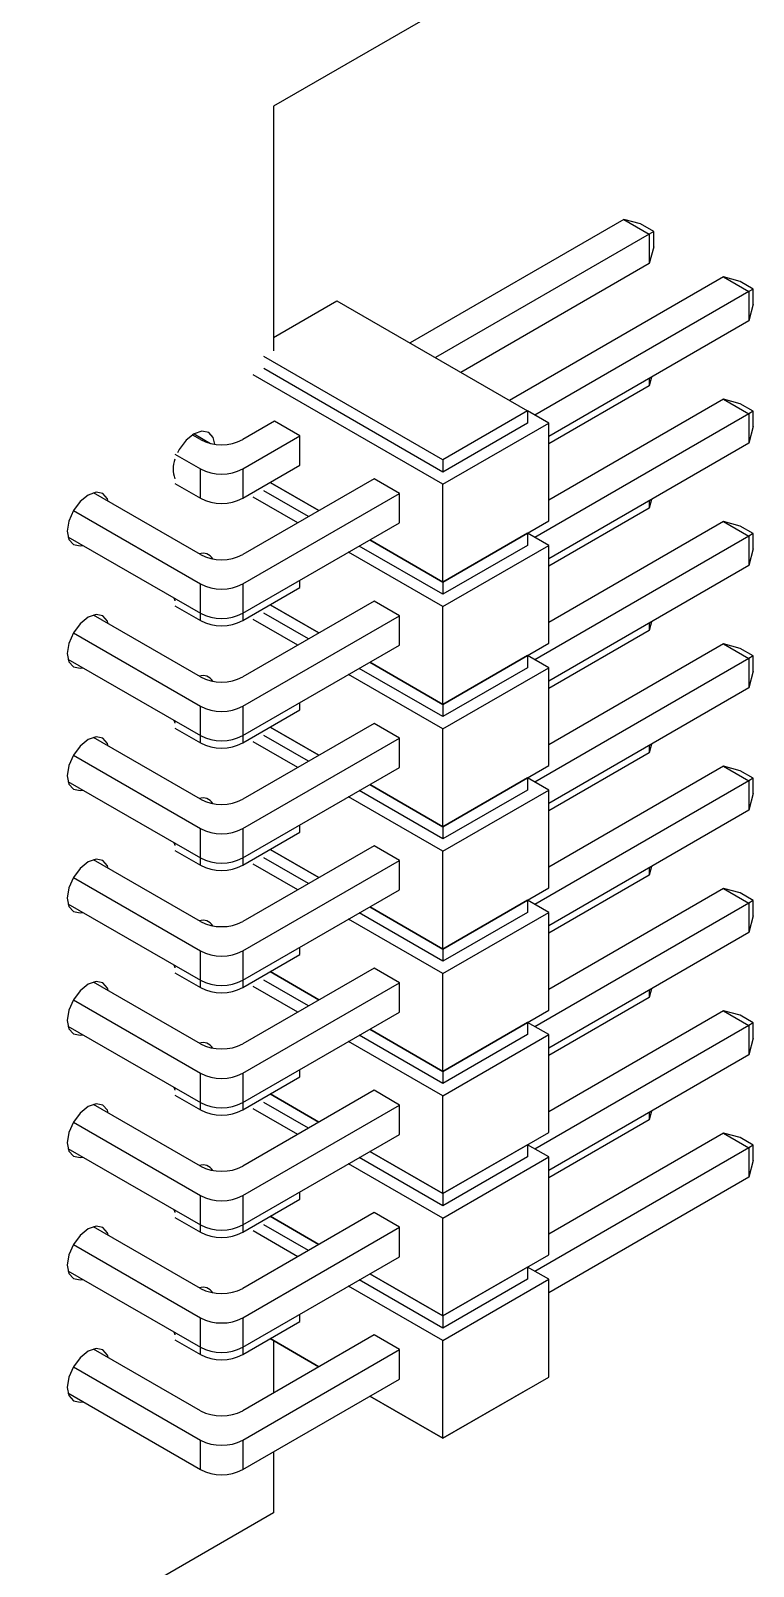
# Model space of a CAD drawing. Extents: x 399 to 630, y 430 to 560.
# Drawn here: x 418.29 to 430.55, y 455.54 to 481.58 of the extents above; entities that cross this region are included whole.
import ezdxf

# ---------------------------------------------------------------- set-up
doc = ezdxf.new("R2010")
doc.units = 0
doc.layers.get('0').update_dxf_attribs({"linetype": 'CONTINUOUS'})

msp = doc.modelspace()

# ---------------------------------------------------------------- linework, layer by layer
at = {"color": 7, "linetype": 'CONTINUOUS'}
for p, q in [((428.696, 483.928), (422.41, 480.299)), ((422.41, 480.299), (422.41, 476.151)), ((428.355, 478.38), (424.727, 476.286)), ((428.355, 478.38), (428.786, 478.131)), ((428.638, 478.304), (428.355, 478.38)), ((428.862, 478.175), (428.638, 478.304)), ((428.786, 478.131), (425.158, 476.037)), ((428.862, 478.175), (428.786, 478.131)), ((428.786, 478.131), (428.786, 477.634)), ((428.862, 477.917), (428.862, 478.175)), ((428.862, 477.917), (428.786, 477.634)), ((428.786, 477.634), (425.589, 475.788)), ((430.043, 477.406), (426.415, 475.311)), ((430.043, 477.406), (430.474, 477.157)), ((430.326, 477.33), (430.043, 477.406)), ((430.55, 477.201), (430.326, 477.33)), ((422.41, 476.379), (423.487, 477.001)), ((423.487, 477.001), (426.72, 475.135)), ((430.474, 477.157), (426.846, 475.062)), ((430.55, 477.201), (430.474, 477.157)), ((430.474, 477.157), (430.474, 476.659)), ((430.55, 476.942), (430.55, 477.201)), ((430.55, 476.942), (430.474, 476.659)), ((430.474, 476.659), (427.079, 474.699)), ((425.283, 474.306), (422.248, 476.058)), ((425.283, 473.891), (422.068, 475.747)), ((425.283, 474.098), (422.248, 475.851)), ((428.825, 475.707), (428.786, 475.56)), ((428.786, 475.56), (427.079, 474.575)), ((428.786, 475.684), (428.786, 475.56)), ((430.043, 475.332), (427.079, 473.621)), ((430.043, 475.332), (430.474, 475.083)), ((430.326, 475.256), (430.043, 475.332)), ((430.55, 475.127), (430.326, 475.256)), ((422.428, 474.959), (421.889, 474.648)), ((422.859, 474.71), (422.428, 474.959)), ((426.72, 475.135), (425.283, 474.306)), ((425.283, 473.891), (427.079, 474.928)), ((426.72, 474.928), (425.283, 474.098)), ((427.079, 474.928), (426.72, 475.135)), ((426.72, 475.135), (426.72, 474.928)), ((430.474, 475.083), (426.846, 472.988)), ((427.079, 473.269), (427.079, 474.928)), ((430.55, 475.127), (430.474, 475.083)), ((430.474, 475.083), (430.474, 474.585)), ((430.55, 474.868), (430.55, 475.127)), ((421.17, 474.648), (421.034, 474.727)), ((421.063, 474.745), (421.345, 474.582)), ((421.889, 474.15), (422.859, 474.71)), ((422.859, 474.212), (422.859, 474.71)), ((430.55, 474.868), (430.474, 474.585)), ((420.739, 474.399), (421.17, 474.15)), ((430.474, 474.585), (427.079, 472.625)), ((421.17, 473.652), (421.17, 474.15)), ((421.889, 473.652), (422.859, 474.212)), ((421.889, 474.15), (421.889, 473.652)), ((425.283, 474.306), (425.283, 474.098)), ((420.739, 473.901), (421.17, 473.652)), ((424.116, 473.984), (421.889, 472.698)), ((423.182, 473.445), (422.356, 473.922)), ((422.356, 473.922), (423.182, 473.445)), ((424.547, 473.735), (424.116, 473.984)), ((425.283, 472.232), (425.283, 473.891)), ((421.17, 472.698), (419.355, 473.746)), ((421.889, 472.201), (424.547, 473.735)), ((422.823, 473.237), (422.068, 473.673)), ((423.002, 473.341), (422.248, 473.777)), ((424.547, 473.238), (424.547, 473.735)), ((428.825, 473.633), (428.786, 473.486)), ((428.786, 473.61), (428.786, 473.486)), ((419.017, 473.444), (421.17, 472.201)), ((428.786, 473.486), (427.079, 472.501)), ((421.889, 471.703), (424.547, 473.238)), ((425.283, 472.232), (427.079, 473.269)), ((430.043, 473.258), (427.079, 471.547)), ((430.043, 473.258), (430.474, 473.009)), ((430.326, 473.182), (430.043, 473.258)), ((430.55, 473.053), (430.326, 473.182)), ((418.924, 473), (421.17, 471.703)), ((425.283, 472.024), (423.864, 472.843)), ((425.283, 472.232), (424.044, 472.947)), ((424.044, 472.947), (425.283, 472.232)), ((426.72, 473.061), (425.283, 472.232)), ((425.283, 471.817), (427.079, 472.854)), ((426.72, 472.854), (425.283, 472.024)), ((427.079, 472.854), (426.72, 473.061)), ((426.72, 473.061), (426.72, 472.854)), ((426.72, 473.061), (426.72, 473.061)), ((430.474, 473.009), (426.846, 470.914)), ((427.079, 471.195), (427.079, 472.854)), ((430.55, 473.053), (430.474, 473.009)), ((430.474, 473.009), (430.474, 472.511)), ((430.55, 472.794), (430.55, 473.053)), ((425.283, 471.817), (423.685, 472.74)), ((430.55, 472.794), (430.474, 472.511)), ((430.474, 472.511), (427.079, 470.551)), ((421.17, 471.703), (421.17, 472.201)), ((421.889, 472.201), (421.889, 471.703)), ((421.889, 471.578), (422.859, 472.138)), ((422.859, 472.138), (422.859, 472.263)), ((425.283, 472.232), (425.283, 472.024)), ((425.283, 472.232), (425.283, 472.232)), ((420.739, 471.827), (421.17, 471.578)), ((424.116, 471.91), (421.889, 470.624)), ((422.356, 471.848), (423.182, 471.371)), ((423.182, 471.371), (422.356, 471.848)), ((424.547, 471.661), (424.116, 471.91)), ((425.283, 470.158), (425.283, 471.817)), ((421.17, 470.624), (419.355, 471.672)), ((421.17, 471.578), (421.17, 471.703)), ((421.889, 471.703), (421.889, 471.578)), ((421.889, 470.127), (424.547, 471.661)), ((422.823, 471.163), (422.068, 471.599)), ((423.002, 471.267), (422.248, 471.703)), ((424.547, 471.164), (424.547, 471.661)), ((428.825, 471.559), (428.786, 471.412)), ((428.786, 471.536), (428.786, 471.412)), ((419.017, 471.37), (421.17, 470.127)), ((428.786, 471.412), (427.079, 470.427)), ((421.889, 469.629), (424.547, 471.164)), ((425.283, 470.158), (427.079, 471.195)), ((430.043, 471.184), (427.079, 469.473)), ((430.043, 471.184), (430.474, 470.935)), ((430.326, 471.108), (430.043, 471.184)), ((430.55, 470.979), (430.326, 471.108)), ((418.924, 470.926), (421.17, 469.629)), ((425.283, 469.95), (423.864, 470.769)), ((424.044, 470.873), (425.283, 470.158)), ((425.283, 470.158), (424.044, 470.873)), ((426.72, 470.987), (425.283, 470.158)), ((425.283, 469.743), (427.079, 470.78)), ((426.72, 470.78), (425.283, 469.95)), ((426.72, 470.987), (426.72, 470.987)), ((427.079, 470.78), (426.72, 470.987)), ((426.72, 470.987), (426.72, 470.78)), ((430.474, 470.935), (426.846, 468.84)), ((427.079, 469.121), (427.079, 470.78)), ((430.55, 470.979), (430.474, 470.935)), ((430.474, 470.935), (430.474, 470.437)), ((430.55, 470.72), (430.55, 470.979)), ((425.283, 469.743), (423.685, 470.666)), ((430.55, 470.72), (430.474, 470.437)), ((430.474, 470.437), (427.079, 468.477)), ((421.17, 469.629), (421.17, 470.127)), ((421.889, 470.127), (421.889, 469.629)), ((421.889, 469.504), (422.859, 470.064)), ((422.859, 470.064), (422.859, 470.189)), ((425.283, 470.158), (425.283, 470.158)), ((425.283, 470.158), (425.283, 469.95)), ((420.739, 469.753), (421.17, 469.504)), ((424.116, 469.836), (421.889, 468.55)), ((422.356, 469.774), (423.182, 469.297)), ((423.182, 469.297), (422.356, 469.774)), ((424.547, 469.587), (424.116, 469.836)), ((425.283, 468.084), (425.283, 469.743)), ((421.17, 468.55), (419.355, 469.598)), ((421.17, 469.504), (421.17, 469.629)), ((421.889, 469.629), (421.889, 469.504)), ((421.889, 468.053), (424.547, 469.587)), ((422.823, 469.089), (422.068, 469.525)), ((423.002, 469.193), (422.248, 469.628)), ((424.547, 469.089), (424.547, 469.587)), ((428.825, 469.485), (428.786, 469.338)), ((428.786, 469.462), (428.786, 469.338)), ((419.017, 469.296), (421.17, 468.053)), ((428.786, 469.338), (427.079, 468.353)), ((421.889, 467.555), (424.547, 469.089)), ((425.283, 468.084), (427.079, 469.121)), ((430.043, 469.11), (427.079, 467.399)), ((430.043, 469.11), (430.474, 468.861)), ((430.326, 469.034), (430.043, 469.11)), ((430.55, 468.905), (430.326, 469.034)), ((418.924, 468.852), (421.17, 467.555)), ((425.283, 467.876), (423.864, 468.695)), ((424.044, 468.799), (425.283, 468.084)), ((425.283, 468.084), (424.044, 468.799)), ((426.72, 468.913), (425.283, 468.084)), ((425.283, 467.669), (427.079, 468.706)), ((426.72, 468.706), (425.283, 467.876)), ((426.72, 468.913), (426.72, 468.913)), ((427.079, 468.706), (426.72, 468.913)), ((426.72, 468.913), (426.72, 468.706)), ((430.474, 468.861), (426.846, 466.766)), ((427.079, 467.046), (427.079, 468.706)), ((430.55, 468.905), (430.474, 468.861)), ((430.474, 468.861), (430.474, 468.363)), ((430.55, 468.646), (430.55, 468.905)), ((425.283, 467.669), (423.685, 468.592)), ((430.55, 468.646), (430.474, 468.363)), ((430.474, 468.363), (427.079, 466.403)), ((421.17, 467.555), (421.17, 468.053)), ((421.889, 468.053), (421.889, 467.555)), ((421.889, 467.43), (422.859, 467.99)), ((422.859, 467.99), (422.859, 468.115)), ((425.283, 468.084), (425.283, 468.084)), ((425.283, 468.084), (425.283, 467.876)), ((420.739, 467.679), (421.17, 467.43)), ((424.116, 467.762), (421.889, 466.476)), ((423.182, 467.223), (422.356, 467.7)), ((422.356, 467.7), (423.182, 467.223)), ((424.547, 467.513), (424.116, 467.762)), ((425.283, 466.01), (425.283, 467.669)), ((421.17, 466.476), (419.355, 467.524)), ((421.17, 467.43), (421.17, 467.555)), ((421.889, 467.555), (421.889, 467.43)), ((421.889, 465.979), (424.547, 467.513)), ((422.823, 467.015), (422.068, 467.451)), ((423.002, 467.119), (422.248, 467.554)), ((424.547, 467.015), (424.547, 467.513)), ((428.825, 467.411), (428.786, 467.264)), ((428.786, 467.388), (428.786, 467.264)), ((419.017, 467.222), (421.17, 465.979)), ((428.786, 467.264), (427.079, 466.279)), ((421.889, 465.481), (424.547, 467.015)), ((425.283, 466.01), (427.079, 467.046)), ((426.72, 466.839), (425.283, 466.01)), ((427.079, 466.632), (426.72, 466.839)), ((426.72, 466.839), (426.72, 466.632)), ((426.72, 466.839), (426.72, 466.839)), ((430.043, 467.036), (427.079, 465.325)), ((430.043, 467.036), (430.474, 466.787)), ((430.326, 466.96), (430.043, 467.036)), ((430.55, 466.831), (430.326, 466.96)), ((418.924, 466.778), (421.17, 465.481)), ((425.283, 465.802), (423.864, 466.621)), ((425.283, 466.01), (424.044, 466.725)), ((424.044, 466.725), (425.283, 466.01)), ((425.283, 465.595), (427.079, 466.632)), ((426.72, 466.632), (425.283, 465.802)), ((430.474, 466.787), (426.846, 464.692)), ((427.079, 464.972), (427.079, 466.632)), ((430.55, 466.831), (430.474, 466.787)), ((430.474, 466.787), (430.474, 466.289)), ((430.55, 466.572), (430.55, 466.831)), ((425.283, 465.595), (423.685, 466.518)), ((430.55, 466.572), (430.474, 466.289)), ((430.474, 466.289), (427.079, 464.329)), ((421.17, 465.481), (421.17, 465.979)), ((421.889, 465.979), (421.889, 465.481)), ((421.889, 465.356), (422.859, 465.916)), ((422.859, 465.916), (422.859, 466.041)), ((425.283, 466.01), (425.283, 465.802)), ((425.283, 466.01), (425.283, 466.01)), ((420.739, 465.605), (421.17, 465.356)), ((424.116, 465.688), (421.889, 464.402)), ((423.182, 465.149), (422.356, 465.626)), ((422.356, 465.626), (423.182, 465.149)), ((424.547, 465.439), (424.116, 465.688)), ((425.283, 463.936), (425.283, 465.595)), ((421.17, 464.402), (419.355, 465.45)), ((421.17, 465.356), (421.17, 465.481)), ((421.889, 465.481), (421.889, 465.356)), ((421.889, 463.905), (424.547, 465.439)), ((422.823, 464.941), (422.068, 465.377)), ((423.002, 465.045), (422.248, 465.48)), ((424.547, 464.941), (424.547, 465.439)), ((428.825, 465.337), (428.786, 465.19)), ((428.786, 465.314), (428.786, 465.19)), ((419.017, 465.148), (421.17, 463.905)), ((428.786, 465.19), (427.079, 464.205)), ((421.889, 463.407), (424.547, 464.941)), ((425.283, 463.936), (427.079, 464.972)), ((426.72, 464.765), (425.283, 463.936)), ((427.079, 464.558), (426.72, 464.765)), ((426.72, 464.765), (426.72, 464.558)), ((426.72, 464.765), (426.72, 464.765)), ((430.043, 464.962), (427.079, 463.251)), ((430.043, 464.962), (430.474, 464.713)), ((430.326, 464.886), (430.043, 464.962)), ((430.55, 464.757), (430.326, 464.886)), ((430.55, 464.757), (430.474, 464.713)), ((430.55, 464.498), (430.55, 464.757)), ((418.924, 464.704), (421.17, 463.407)), ((425.283, 463.728), (423.864, 464.547)), ((425.283, 463.936), (424.044, 464.651)), ((424.044, 464.651), (425.283, 463.936)), ((425.283, 463.521), (427.079, 464.558)), ((426.72, 464.558), (425.283, 463.728)), ((430.474, 464.713), (426.846, 462.618)), ((427.079, 462.898), (427.079, 464.558)), ((430.474, 464.713), (430.474, 464.215)), ((430.55, 464.498), (430.474, 464.215)), ((425.283, 463.521), (423.685, 464.444)), ((430.474, 464.215), (427.079, 462.255)), ((421.17, 463.407), (421.17, 463.905)), ((421.889, 463.905), (421.889, 463.407)), ((421.889, 463.282), (422.859, 463.842)), ((422.859, 463.842), (422.859, 463.967)), ((425.283, 463.936), (425.283, 463.728)), ((425.283, 463.936), (425.283, 463.936)), ((420.739, 463.531), (421.17, 463.282)), ((424.116, 463.614), (421.889, 462.328)), ((423.182, 463.075), (422.356, 463.552)), ((422.356, 463.552), (423.182, 463.075)), ((424.547, 463.365), (424.116, 463.614)), ((425.283, 461.862), (425.283, 463.521)), ((421.17, 462.328), (419.355, 463.376)), ((421.17, 463.282), (421.17, 463.407)), ((421.889, 463.407), (421.889, 463.282)), ((421.889, 461.831), (424.547, 463.365)), ((422.823, 462.867), (422.068, 463.303)), ((423.002, 462.971), (422.248, 463.406)), ((424.547, 462.867), (424.547, 463.365)), ((428.825, 463.263), (428.786, 463.116)), ((428.786, 463.24), (428.786, 463.116)), ((419.017, 463.074), (421.17, 461.831)), ((428.786, 463.116), (427.079, 462.131)), ((421.889, 461.333), (424.547, 462.867)), ((425.283, 461.862), (427.079, 462.898)), ((426.72, 462.691), (425.283, 461.862)), ((427.079, 462.484), (426.72, 462.691)), ((426.72, 462.691), (426.72, 462.484)), ((426.72, 462.691), (426.72, 462.691)), ((430.043, 462.888), (427.079, 461.177)), ((430.043, 462.888), (430.474, 462.639)), ((430.326, 462.812), (430.043, 462.888)), ((430.55, 462.683), (430.326, 462.812)), ((430.55, 462.683), (430.474, 462.639)), ((430.55, 462.424), (430.55, 462.683)), ((418.924, 462.63), (421.17, 461.333)), ((425.283, 461.654), (423.864, 462.473)), ((425.283, 461.862), (424.044, 462.577)), ((424.044, 462.577), (425.283, 461.862)), ((425.283, 461.447), (427.079, 462.484)), ((426.72, 462.484), (425.283, 461.654)), ((430.474, 462.639), (426.846, 460.544)), ((427.079, 460.824), (427.079, 462.484)), ((430.474, 462.639), (430.474, 462.141)), ((430.55, 462.424), (430.474, 462.141)), ((425.283, 461.447), (423.685, 462.37)), ((422.859, 461.768), (422.859, 461.893)), ((430.474, 462.141), (427.079, 460.181)), ((421.17, 461.333), (421.17, 461.831)), ((421.889, 461.831), (421.889, 461.333)), ((421.889, 461.208), (422.859, 461.768)), ((425.283, 461.862), (425.283, 461.654)), ((425.283, 461.862), (425.283, 461.862)), ((420.739, 461.457), (421.17, 461.208)), ((424.116, 461.54), (421.889, 460.254)), ((422.356, 461.478), (423.182, 461.001)), ((423.182, 461.001), (422.356, 461.478)), ((424.547, 461.291), (424.116, 461.54)), ((425.283, 459.788), (425.283, 461.447)), ((421.17, 460.254), (419.355, 461.302)), ((421.17, 461.208), (421.17, 461.333)), ((421.889, 461.333), (421.889, 461.208)), ((421.889, 459.757), (424.547, 461.291)), ((422.823, 460.793), (422.068, 461.229)), ((423.002, 460.897), (422.248, 461.332)), ((424.547, 460.793), (424.547, 461.291)), ((419.017, 461), (421.17, 459.757)), ((421.889, 459.259), (424.547, 460.793)), ((425.283, 459.788), (427.079, 460.824)), ((426.72, 460.617), (425.283, 459.788)), ((426.72, 460.617), (426.72, 460.617)), ((427.079, 460.41), (426.72, 460.617)), ((426.72, 460.617), (426.72, 460.41)), ((418.924, 460.556), (421.17, 459.259)), ((425.283, 459.58), (423.864, 460.399)), ((424.044, 460.503), (425.283, 459.788)), ((425.283, 459.788), (424.044, 460.503)), ((425.283, 459.373), (427.079, 460.41)), ((426.72, 460.41), (425.283, 459.58)), ((427.079, 458.75), (427.079, 460.41)), ((425.283, 459.373), (423.685, 460.296)), ((422.859, 459.694), (422.859, 459.819)), ((421.17, 459.259), (421.17, 459.757)), ((421.889, 459.757), (421.889, 459.259)), ((421.889, 459.134), (422.859, 459.694)), ((425.283, 459.788), (425.283, 459.788)), ((425.283, 459.788), (425.283, 459.58)), ((420.739, 459.383), (421.17, 459.134)), ((424.116, 459.466), (421.889, 458.18)), ((422.356, 459.404), (423.182, 458.927)), ((423.182, 458.927), (422.356, 459.404)), ((422.41, 459.373), (422.41, 458.481)), ((424.547, 459.217), (424.116, 459.466)), ((425.283, 457.714), (425.283, 459.373)), ((421.17, 458.18), (419.355, 459.228)), ((421.17, 459.134), (421.17, 459.259)), ((421.889, 459.259), (421.889, 459.134)), ((421.889, 457.683), (424.547, 459.217)), ((424.547, 458.719), (424.547, 459.217)), ((419.017, 458.926), (421.17, 457.683)), ((421.889, 457.185), (424.547, 458.719)), ((425.283, 457.714), (427.079, 458.75)), ((426.72, 458.543), (425.283, 457.714)), ((426.72, 458.543), (426.72, 458.543)), ((418.924, 458.482), (421.17, 457.185)), ((424.044, 458.429), (425.283, 457.714)), ((425.283, 457.714), (424.044, 458.429)), ((421.17, 457.185), (421.17, 457.683)), ((421.889, 457.683), (421.889, 457.185)), ((422.41, 457.486), (422.41, 456.448)), ((425.283, 457.714), (425.283, 457.714)), ((422.41, 456.448), (416.357, 452.954))]:
    msp.add_line(p, q, dxfattribs=at)
at = {"color": 7, "linetype": 'CONTINUOUS', "flags": 128}
for points in [[(421.415, 474.569), (421.389, 474.681), (421.313, 474.77), (421.198, 474.792), (421.063, 474.745), (420.927, 474.636), (420.813, 474.481), (420.782, 474.424)], [(419.609, 473.6), (419.593, 473.645), (419.517, 473.733), (419.402, 473.755), (419.267, 473.708), (419.131, 473.599), (419.017, 473.444), (418.94, 473.267), (418.913, 473.096), (418.94, 472.955), (419.017, 472.867), (419.131, 472.844), (419.178, 472.853)], [(420.72, 471.963), (420.736, 471.918), (420.739, 471.911)], [(419.609, 471.526), (419.593, 471.571), (419.517, 471.659), (419.402, 471.681), (419.267, 471.634), (419.131, 471.525), (419.017, 471.37), (418.94, 471.193), (418.913, 471.022), (418.94, 470.881), (419.017, 470.793), (419.131, 470.77), (419.178, 470.779)], [(420.72, 469.889), (420.736, 469.844), (420.739, 469.837)], [(419.609, 469.452), (419.593, 469.497), (419.517, 469.585), (419.402, 469.607), (419.267, 469.56), (419.131, 469.451), (419.017, 469.296), (418.94, 469.119), (418.913, 468.948), (418.94, 468.807), (419.017, 468.719), (419.131, 468.696), (419.178, 468.705)], [(420.72, 467.815), (420.736, 467.77), (420.739, 467.763)], [(419.609, 467.378), (419.593, 467.423), (419.517, 467.511), (419.402, 467.533), (419.267, 467.486), (419.131, 467.377), (419.017, 467.222), (418.94, 467.045), (418.913, 466.874), (418.94, 466.733), (419.017, 466.645), (419.131, 466.622), (419.178, 466.631)], [(420.72, 465.741), (420.736, 465.696), (420.739, 465.689)], [(419.609, 465.304), (419.593, 465.349), (419.517, 465.437), (419.402, 465.459), (419.267, 465.412), (419.131, 465.303), (419.017, 465.148), (418.94, 464.971), (418.913, 464.8), (418.94, 464.659), (419.017, 464.571), (419.131, 464.548), (419.178, 464.557)], [(420.72, 463.667), (420.736, 463.622), (420.739, 463.615)], [(419.609, 463.23), (419.593, 463.275), (419.517, 463.363), (419.402, 463.385), (419.267, 463.338), (419.131, 463.229), (419.017, 463.074), (418.94, 462.897), (418.913, 462.726), (418.94, 462.585), (419.017, 462.497), (419.131, 462.474), (419.178, 462.483)], [(420.72, 461.593), (420.736, 461.548), (420.739, 461.541)], [(419.609, 461.156), (419.593, 461.2), (419.517, 461.289), (419.402, 461.311), (419.267, 461.264), (419.131, 461.155), (419.017, 461), (418.94, 460.823), (418.913, 460.652), (418.94, 460.511), (419.017, 460.423), (419.131, 460.4), (419.178, 460.409)], [(420.72, 459.519), (420.736, 459.474), (420.739, 459.467)], [(419.609, 459.082), (419.593, 459.126), (419.517, 459.215), (419.402, 459.237), (419.267, 459.19), (419.131, 459.081), (419.017, 458.926), (418.94, 458.749), (418.913, 458.578), (418.94, 458.437), (419.017, 458.349), (419.131, 458.326), (419.178, 458.335)]]:
    msp.add_lwpolyline(points, dxfattribs=at)
at = {"color": 7, "linetype": 'CONTINUOUS'}
for centre, radius, start, end in [((421.53, 475.341), 0.781, 242.6097, 297.3903), ((421.17, 474.15), 0.462, 159.0245, 200.9755), ((421.53, 474.843), 0.781, 242.6097, 297.3903), ((421.53, 474.346), 0.781, 242.6097, 297.3903), ((421.215, 472.528), 0.192, 30.51, 109.2527), ((421.53, 473.392), 0.781, 242.6097, 297.3903), ((421.53, 472.894), 0.781, 242.6097, 297.3903), ((421.53, 472.396), 0.781, 242.6097, 297.3903), ((421.53, 472.272), 0.781, 242.6097, 297.3903), ((421.215, 470.454), 0.192, 30.51, 109.2527), ((421.53, 471.318), 0.781, 242.6097, 297.3903), ((421.53, 470.82), 0.781, 242.6097, 297.3903), ((421.53, 470.322), 0.781, 242.6097, 297.3903), ((421.53, 470.198), 0.781, 242.6097, 297.3903), ((421.215, 468.38), 0.192, 30.51, 109.2527), ((421.53, 469.244), 0.781, 242.6097, 297.3903), ((421.53, 468.746), 0.781, 242.6097, 297.3903), ((421.53, 468.248), 0.781, 242.6097, 297.3903), ((421.53, 468.123), 0.781, 242.6097, 297.3903), ((421.215, 466.306), 0.192, 30.51, 109.2527), ((421.53, 467.17), 0.781, 242.6097, 297.3903), ((421.53, 466.672), 0.781, 242.6097, 297.3903), ((421.53, 466.174), 0.781, 242.6097, 297.3903), ((421.53, 466.049), 0.781, 242.6097, 297.3903), ((421.215, 464.232), 0.192, 30.51, 109.2527), ((421.53, 465.096), 0.781, 242.6097, 297.3903), ((421.53, 464.598), 0.781, 242.6097, 297.3903), ((421.53, 464.1), 0.781, 242.6097, 297.3903), ((421.53, 463.975), 0.781, 242.6097, 297.3903), ((421.215, 462.158), 0.192, 30.51, 109.2527), ((421.53, 463.022), 0.781, 242.6097, 297.3903), ((421.53, 462.524), 0.781, 242.6097, 297.3903), ((421.53, 462.026), 0.781, 242.6097, 297.3903), ((421.53, 461.901), 0.781, 242.6097, 297.3903), ((421.215, 460.084), 0.192, 30.51, 109.2527), ((421.53, 460.948), 0.781, 242.6097, 297.3903), ((421.53, 460.45), 0.781, 242.6097, 297.3903), ((421.53, 459.952), 0.781, 242.6097, 297.3903), ((421.53, 459.827), 0.781, 242.6097, 297.3903), ((421.53, 458.874), 0.781, 242.6097, 297.3903), ((421.53, 458.376), 0.781, 242.6097, 297.3903), ((421.53, 457.878), 0.781, 242.6097, 297.3903)]:
    msp.add_arc(centre, radius, start, end, dxfattribs=at)

doc.saveas('drawing.dxf')
